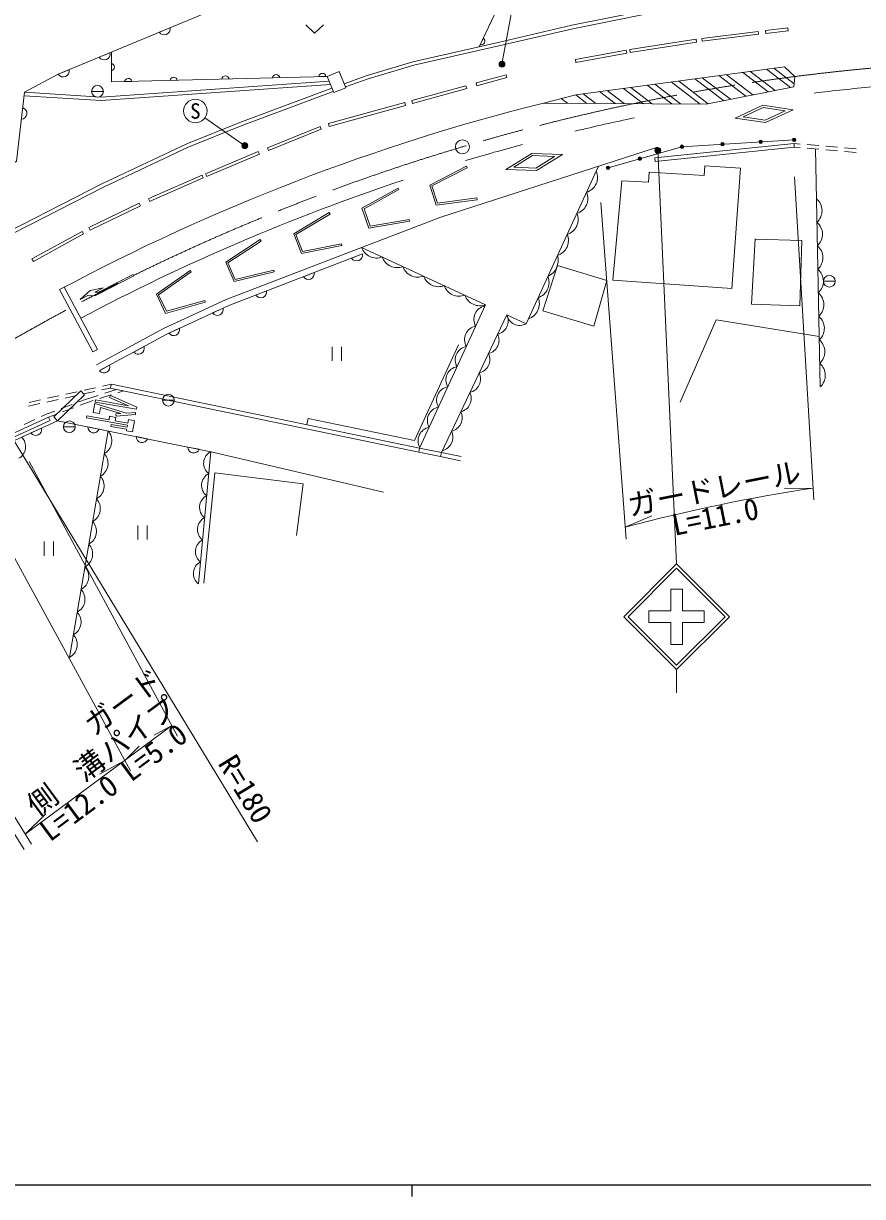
# Model space of a CAD drawing. Units: millimetres, scale not verified. Extents: x 40000 to 680000, y 20000 to 380000.
# Drawn here: x 134874 to 206468, y 204000 to 304073 of the extents above; entities that cross this region are included whole.
import ezdxf
from ezdxf.enums import TextEntityAlignment as Align

# ---------------------------------------------------------------- set-up
doc = ezdxf.new("R2010")
doc.units = ezdxf.units.MM
doc.header["$LTSCALE"] = 1000
doc.linetypes.add('CHAIN', pattern=[18.5, 12, -1.5, 3.5, -1.5])
for name, color, linetype, lineweight in [('M-BGD', 7, 'Continuous', 13), ('M-BMK', 2, 'CHAIN', 13), ('M-BMK-SRVR', 3, 'Continuous', 13), ('M-STR-HTXT', 7, 'Continuous', 13), ('M-STR-STRC', 7, 'Continuous', 13), ('M-TTL-BAND', 7, 'Continuous', 25)]:
    doc.layers.add(name, color=color, linetype=linetype, lineweight=lineweight)
doc.styles.add('ＭＳ ゴシック', font='')
doc.styles.get('ＭＳ ゴシック').set_extended_font_data('MS Gothic')

msp = doc.modelspace()

# ---------------------------------------------------------------- hatches: boundary and pattern name
at = {"layer": 'M-BGD'}
for points in [[(200478, 294144, -1), (200778, 294144, -1)], [(190908, 293559, -1), (191208, 293559, -1)], [(194369, 293770, -1), (194669, 293770, -1)], [(197627, 293969, -1), (197927, 293969, -1)], [(187322, 292532, -1), (187622, 292532, -1)], [(184613, 291714, -1), (184901, 291796, -1)]]:
    msp.add_hatch(color=256, dxfattribs=at).paths.add_polyline_path(points)
at = {"layer": 'M-STR-HTXT'}
for points in [[(175912, 300740, -1), (175497, 300460, -1)], [(153723, 293892, -0.41421), (154010, 293686, -0.41421), (153804, 293399, -1)], [(189217, 293365, -1), (188778, 293126, -1)]]:
    msp.add_hatch(color=256, dxfattribs=at).paths.add_polyline_path(points)

# ---------------------------------------------------------------- linework, layer by layer
at = {"layer": 'M-BGD'}
for p, q in [((147380, 303704), (146465, 303323)), ((174113, 302820), (173843, 302255)), ((142255, 301569), (141341, 301188)), ((142376, 300665), (142376, 300039)), ((138761, 300114), (137847, 299733)), ((147378, 299214), (148004, 299230)), ((151794, 299328), (152420, 299344)), ((156126, 299440), (156752, 299456)), ((160075, 299542), (160700, 299558)), ((140693, 298278), (141693, 298278)), ((143495, 299113), (144121, 299129)), ((200629, 293827), (188737, 292601)), ((200632, 293526), (188768, 292303)), ((200629, 293827), (201146, 293784)), ((200629, 293827), (200632, 293526)), ((200632, 293526), (201141, 293483)), ((201739, 293432), (202736, 293348)), ((201744, 293733), (202740, 293648)), ((202445, 293372), (202853, 273070)), ((203333, 293297), (204330, 293212)), ((203338, 293598), (204334, 293513)), ((204932, 293462), (205929, 293378)), ((188737, 292601), (188768, 292303)), ((204928, 293162), (205924, 293077)), ((163793, 284406), (162869, 284050)), ((159682, 282824), (158758, 282468)), ((155620, 281260), (154695, 280904)), ((203138, 282084), (204138, 282084)), ((151905, 279792), (151006, 279376)), ((148181, 278068), (147282, 277651)), ((145164, 276518), (144293, 276045)), ((161212, 276492), (161212, 275292)), ((162012, 276492), (162012, 275292)), ((171999, 276663), (168246, 268505)), ((142228, 274922), (141357, 274449)), ((141605, 273129), (142387, 273302)), ((142270, 272969), (142387, 273302)), ((168678, 267853), (142387, 273302)), ((136918, 272094), (137894, 272310)), ((138422, 272119), (139398, 272334)), ((138480, 272439), (139457, 272655)), ((139984, 272464), (140961, 272680)), ((140043, 272784), (141019, 273000)), ((140240, 272023), (141247, 272347)), ((141405, 272082), (142357, 272388)), ((141546, 272809), (142270, 272969)), ((141819, 272530), (142826, 272853)), ((168607, 267511), (142270, 272969)), ((142928, 272571), (143423, 272730)), ((135297, 271429), (136274, 271644)), ((135356, 271749), (136332, 271965)), ((136859, 271774), (137836, 271989)), ((138103, 271216), (139038, 271569)), ((138210, 270935), (139145, 271289)), ((139599, 271781), (140240, 272023)), ((139707, 271501), (140339, 271740)), ((140339, 271740), (140833, 271898)), ((146743, 271938), (147743, 271938)), ((134943, 269868), (135852, 270283)), ((136398, 270532), (136901, 270762)), ((136901, 270762), (137541, 271004)), ((137016, 270484), (137648, 270723)), ((137141, 270212), (137016, 270484)), ((159061, 269847), (159172, 270385)), ((168246, 268505), (159172, 270385)), ((136415, 269550), (135513, 269139)), ((138292, 269667), (139292, 269667)), ((138806, 249996), (142089, 269311)), ((141325, 269465), (140354, 269661)), ((145464, 268631), (144493, 268827)), ((149865, 267744), (148894, 267940)), ((150855, 267544), (149809, 256262)), ((168607, 267511), (168678, 267853)), ((168607, 267511), (170459, 267127)), ((168678, 267853), (170530, 267470)), ((170530, 267470), (170459, 267127)), ((170530, 267470), (172233, 267117)), ((170459, 267127), (172162, 266774)), ((144642, 261252), (144642, 260052)), ((145442, 261252), (145442, 260052)), ((136652, 259868), (136652, 258668)), ((137452, 259868), (137452, 258668))]:
    msp.add_line(p, q, dxfattribs=at)
for points in [[(134968, 298205), (137847, 299733), (158290, 308249), (160679, 308901), (163002, 308716), (175079, 304838)], [(162234, 298935), (164190, 299626), (168102, 300794), (175369, 302456), (181675, 303921), (191269, 305830), (199860, 307620), (201364, 307869)], [(162347, 298656), (164283, 299341), (168179, 300504), (175436, 302163), (181738, 303628), (191329, 305536), (199916, 307325), (201364, 307565)], [(173763, 302088), (175079, 304838), (174826, 306465)], [(158965, 303947), (159715, 303247), (160465, 303947)], [(142376, 301619), (142376, 299084), (160796, 299561)], [(127543, 282879), (141698, 290113), (148935, 293527), (153456, 295344), (161312, 298282)], [(127762, 283328), (141565, 290383), (148815, 293802), (153347, 295624), (161199, 298560)], [(134933, 297906), (141512, 297489), (161076, 298865)], [(134968, 298205), (141511, 297790), (160958, 299158)], [(124228, 285565), (134281, 292329), (134968, 298205)], [(141109, 274940), (146810, 278039), (152169, 280521), (164175, 285143), (170484, 287534), (188985, 293532)], [(184757, 291755), (191058, 293559), (200628, 294144)], [(170530, 267470), (176126, 279214), (177760, 278451), (183952, 291900)], [(197319, 285688), (196994, 280113), (201122, 279992), (201300, 285551), (197319, 285678)], [(141372, 274457), (147058, 277547), (152384, 280014), (163793, 284406)], [(163719, 284967), (174304, 280083), (168678, 267853)], [(190910, 271758), (193967, 278798), (202767, 277376)], [(119183, 260682), (126764, 265805), (137016, 270484)], [(119402, 260467), (126911, 265543), (137141, 270212)], [(119603, 260242), (127058, 265280), (137790, 270178)], [(137790, 270178), (151006, 267514), (165591, 264102)], [(150254, 256333), (151198, 265748), (158744, 264805), (158180, 260404)]]:
    msp.add_lwpolyline(points, dxfattribs=at)
for points in [[(160796, 299561), (161816, 299972), (162377, 298581), (161357, 298170)], [(185918, 290656), (185159, 282175), (195316, 281470), (196050, 291737), (193015, 291920), (192966, 291102), (188250, 291393), (188198, 290545)], [(180438, 283412), (179190, 279549), (183535, 278261), (184656, 282143)]]:
    msp.add_lwpolyline(points, close=True, dxfattribs=at)
for centre, radius in [((141193, 298278), 500), ((200628, 294144), 150), ((191058, 293559), 150), ((194519, 293770), 150), ((197777, 293969), 150), ((187472, 292532), 150), ((184757, 291755), 150), ((203638, 282084), 500), ((147243, 271938), 500), ((138792, 269667), 500)]:
    msp.add_circle(centre, radius, dxfattribs=at)
for centre, radius, start, end in [((146885, 303604), 505, 213.78637, 11.44456), ((173929, 302561), 318, 254.31347, 54.5312), ((141760, 301469), 505, 213.78637, 11.44456), ((142321, 300352), 318, 279.89113, 80.10887), ((138266, 300013), 505, 213.78637, 11.44456), ((143809, 299067), 318, 11.37313, 171.59087), ((147692, 299167), 318, 11.37313, 171.59087), ((152109, 299281), 318, 11.37313, 171.59087), ((156440, 299394), 318, 11.37313, 171.59087), ((160389, 299496), 318, 11.37313, 171.59087), ((134659, 296405), 505, 274.50147, 72.15966), ((182514, 290948), 1343, 287.83311, 22.72622), ((181687, 289151), 1343, 287.83311, 22.72622), ((201683, 288100), 1327, 312.03163, 50.27147), ((180859, 287354), 1343, 287.83311, 22.72622), ((201723, 286093), 1327, 312.03163, 50.27147), ((180032, 285557), 1343, 287.83311, 22.72622), ((163296, 284320), 505, 212.22611, 9.8843), ((164991, 285407), 1347, 199.06758, 291.39924), ((178984, 283862), 1518, 294.59883, 15.9605), ((201763, 284087), 1327, 312.03163, 50.27147), ((166756, 284593), 1347, 199.06758, 291.39924), ((168520, 283779), 1347, 199.06758, 291.39924), ((159185, 282737), 505, 212.22611, 9.8843), ((170284, 282965), 1347, 199.06758, 291.39924), ((178377, 281963), 1343, 287.83311, 22.72622), ((201804, 282081), 1327, 312.03163, 50.27147), ((155123, 281173), 505, 212.22611, 9.8843), ((172048, 282151), 1347, 199.06758, 291.39924), ((173813, 281337), 1347, 199.06758, 291.39924), ((177550, 280166), 1343, 287.83311, 22.72622), ((201844, 280075), 1327, 312.03163, 50.27147), ((151415, 279673), 505, 216.02332, 13.68151), ((174465, 278831), 1162, 100.4815, 210.11496), ((175060, 278707), 1181, 283.64219, 25.39634), ((177217, 279419), 1110, 190.67697, 299.26122), ((173671, 277105), 1162, 100.4815, 210.11496), ((201884, 278068), 1327, 312.03163, 50.27147), ((147691, 277948), 505, 216.02332, 13.68151), ((174272, 277054), 1181, 283.64219, 25.39634), ((144682, 276367), 505, 219.69664, 17.35483), ((172877, 275379), 1162, 100.4815, 210.11496), ((201925, 276062), 1327, 312.03163, 50.27147), ((173484, 275400), 1181, 283.64219, 25.39634), ((141746, 274771), 505, 219.69664, 17.35483), ((172083, 273653), 1162, 100.4815, 210.11496), ((172696, 273747), 1181, 283.64219, 25.39634), ((201965, 274056), 1327, 312.03163, 50.27147), ((171289, 271927), 1162, 100.4815, 210.11496), ((171908, 272093), 1181, 283.64219, 25.39634), ((170496, 270201), 1162, 100.4815, 210.11496), ((171120, 270439), 1181, 283.64219, 25.39634), ((135924, 269434), 505, 215.70304, 13.36123), ((140859, 269659), 505, 179.77487, 337.43306), ((141182, 268472), 1236, 297.92565, 42.78114), ((169702, 268475), 1162, 100.4815, 210.11496), ((170331, 268786), 1181, 283.64219, 25.39634), ((133924, 267976), 1135, 299.46997, 45.05601), ((144998, 268825), 505, 179.77487, 337.43306), ((140854, 266540), 1236, 297.92565, 42.78114), ((149399, 267938), 505, 179.77487, 337.43306), ((151364, 266549), 1118, 117.06243, 232.34419), ((140526, 264609), 1236, 297.92565, 42.78114), ((151190, 264669), 1118, 117.06243, 232.34419), ((140197, 262677), 1236, 297.92565, 42.78114), ((151015, 262788), 1118, 117.06243, 232.34419), ((139869, 260746), 1236, 297.92565, 42.78114), ((150841, 260908), 1118, 117.06243, 232.34419), ((139541, 258814), 1236, 297.92565, 42.78114), ((150667, 259027), 1118, 117.06243, 232.34419), ((139212, 256883), 1236, 297.92565, 42.78114), ((150492, 257147), 1118, 117.06243, 232.34419), ((138884, 254951), 1236, 297.92565, 42.78114), ((138556, 253020), 1236, 297.92565, 42.78114), ((138228, 251088), 1236, 297.92565, 42.78114)]:
    msp.add_arc(centre, radius, start, end, dxfattribs=at)
at = {"layer": 'M-BMK'}
msp.add_arc((223620, 121011), 180000, 94.67013, 121.27078, dxfattribs=at)
at = {"layer": 'M-BMK-SRVR'}
msp.add_circle((172326, 293548), 600, dxfattribs=at)
at = {"layer": 'M-STR-HTXT'}
for p, q in [((175704, 300600), (176850, 306799)), ((153764, 293646), (150363, 296031)), ((188998, 293246), (190607, 257965)), ((200655, 290996), (202313, 263426)), ((184126, 288807), (186299, 260091)), ((130185, 274861), (154842, 234262)), ((135371, 266696), (148026, 243283)), ((130716, 264699), (144014, 240321)), ((202253, 264428), (199798, 264402)), ((186222, 261105), (188484, 262061)), ((120227, 258810), (135551, 234071)), ((119397, 258181), (134938, 233619)), ((147545, 244172), (135023, 234924)), ((147545, 244172), (146034, 243353)), ((143530, 241207), (144757, 242410)), ((143530, 241207), (141372, 240038)), ((135023, 234924), (136775, 236643))]:
    msp.add_line(p, q, dxfattribs=at)
for centre in [(175704, 300600), (153764, 293646), (188998, 293246)]:
    msp.add_circle(centre, 250, dxfattribs=at)
msp.add_arc((223620, 121011), 145000, 98.47426, 104.94655, dxfattribs=at)
at = {"layer": 'M-STR-STRC'}
for p, q in [((192742, 302799), (197566, 303394)), ((197596, 303146), (197566, 303394)), ((198191, 303471), (200083, 303705)), ((198222, 303223), (198191, 303471)), ((198222, 303223), (200114, 303457)), ((200114, 303457), (200083, 303705)), ((186605, 301847), (192272, 302731)), ((186644, 301600), (192310, 302484)), ((192310, 302484), (192272, 302731)), ((192773, 302551), (192742, 302799)), ((192773, 302551), (197596, 303146)), ((181969, 300994), (186303, 301794)), ((182014, 300748), (186348, 301548)), ((186347, 301554), (186310, 301795)), ((186644, 301600), (186605, 301847)), ((182014, 300748), (181969, 300994)), ((182005, 297984), (199796, 300386)), ((198893, 300264), (200640, 298932)), ((173489, 298994), (176064, 299702)), ((173555, 298753), (176130, 299461)), ((176130, 299461), (176064, 299702)), ((192165, 299356), (194617, 297487)), ((192796, 299441), (195207, 297604)), ((194198, 299630), (196516, 297863)), ((194828, 299715), (197106, 297979)), ((196230, 299904), (198415, 298239)), ((196860, 299989), (199004, 298355)), ((198262, 300179), (200314, 298615)), ((168009, 297487), (172633, 298759)), ((168075, 297246), (172699, 298518)), ((172699, 298518), (172633, 298759)), ((173555, 298753), (173489, 298994)), ((184037, 298258), (185369, 297243)), ((184667, 298343), (186118, 297238)), ((186069, 298532), (187783, 297226)), ((186700, 298618), (188532, 297221)), ((188101, 298807), (190196, 297210)), ((188732, 298892), (190945, 297205)), ((190133, 299081), (192610, 297194)), ((190764, 299166), (193308, 297228)), ((160889, 295530), (167406, 297322)), ((167472, 297081), (167406, 297322)), ((168075, 297246), (168009, 297487)), ((179233, 297285), (182005, 297984)), ((180765, 297671), (181291, 297271)), ((182005, 297984), (182955, 297259)), ((182635, 298069), (183704, 297254)), ((160955, 295289), (167472, 297081)), ((155683, 293465), (160190, 295283)), ((160284, 295051), (160190, 295283)), ((160955, 295289), (160889, 295530)), ((155777, 293233), (160284, 295051)), ((155777, 293233), (155683, 293465)), ((155010, 292921), (154913, 293152)), ((150510, 291023), (150410, 291252)), ((150210, 290892), (150110, 291121)), ((140465, 286662), (144755, 288736)), ((140574, 286437), (144864, 288511)), ((144864, 288511), (144755, 288736)), ((145647, 288889), (145538, 289114)), ((135603, 283985), (139873, 286336)), ((139993, 286117), (139873, 286336)), ((140574, 286437), (140465, 286662)), ((135724, 283766), (139993, 286117)), ((135724, 283766), (135603, 283985)), ((137961, 281366), (140807, 276057)), ((138358, 281578), (141203, 276269)), ((140807, 276057), (141203, 276269)), ((137477, 270502), (139784, 272727)), ((137790, 270178), (140096, 272403)), ((139784, 272727), (140096, 272403)), ((137790, 270178), (137477, 270502)), ((186107, 253465), (190607, 257965)), ((186461, 253465), (190607, 257612)), ((195108, 253465), (190607, 257965)), ((194754, 253465), (190607, 257612)), ((190109, 255825), (190108, 253965)), ((190109, 255825), (191109, 255825)), ((191109, 255825), (191108, 253965)), ((186107, 253465), (190607, 248965)), ((186461, 253465), (190607, 249318)), ((188248, 253965), (190108, 253965)), ((188248, 253965), (188248, 252965)), ((190607, 249318), (194754, 253465)), ((190608, 248965), (195108, 253465)), ((191108, 253965), (192968, 253965)), ((192968, 253965), (192968, 252965)), ((188248, 252965), (190108, 252965)), ((190108, 252965), (190107, 251105)), ((191108, 252965), (191107, 251105)), ((191108, 252965), (192968, 252965)), ((190107, 251105), (191107, 251105)), ((190608, 248965), (190608, 246965))]:
    msp.add_line(p, q, dxfattribs=at)
for points in [[(179233, 297285), (193119, 297190), (200613, 298674), (200703, 299546), (199796, 300386)], [(150410, 291252), (150548, 291312), (154913, 293152)], [(150510, 291023), (150647, 291082), (155010, 292921)], [(145538, 289114), (145842, 289262), (150110, 291121)], [(145647, 288889), (145947, 289034), (150210, 290892)], [(141348, 281191), (144234, 282670), (144302, 282537), (141200, 280947)], [(140428, 280888), (139716, 280523), (140558, 281292), (141674, 281527), (140962, 281162)]]:
    msp.add_lwpolyline(points, dxfattribs=at)
for points in [[(198177, 295611), (200545, 296709), (197963, 297096), (195596, 295997)], [(198149, 295809), (199856, 296610), (197992, 296898), (196285, 296096)], [(178641, 291537), (180869, 292899), (178260, 292988), (176033, 291627)], [(178591, 291731), (180195, 292722), (178311, 292795), (176706, 291804)], [(173578, 289039), (170084, 288566), (169543, 290283), (172676, 291900), (172745, 291767), (169724, 290207), (170189, 288732), (173558, 289187)], [(167821, 287198), (164343, 286622), (163751, 288322), (166835, 290031), (166907, 289900), (163934, 288252), (164443, 286790), (167797, 287346)], [(162046, 285136), (158588, 284448), (157942, 286128), (160968, 287936), (161045, 287807), (158127, 286064), (158683, 284620), (162017, 285283)], [(156275, 282890), (152852, 282047), (152130, 283696), (155073, 285638), (155156, 285513), (152318, 283641), (152939, 282223), (156240, 283035)], [(150389, 280302), (146996, 279344), (146219, 280968), (149095, 283008), (149182, 282886), (146409, 280919), (147076, 279523), (150348, 280446)], [(142299, 272340), (142225, 272176), (143827, 271461), (141013, 271958), (140981, 271780), (144527, 271155), (144558, 271332)], [(140825, 270894), (140961, 271662), (143677, 270828), (144434, 270881), (144447, 270701), (142781, 270586), (142769, 270765), (143177, 270793), (141449, 271324), (141357, 270800)], [(142761, 270467), (142229, 270561), (142177, 270266), (140286, 270599), (140255, 270422), (143741, 269807), (143710, 269630), (142350, 269869), (142319, 269692), (143678, 269453), (143657, 269334), (144189, 269241), (144356, 270186), (143824, 270280), (143772, 269984), (142708, 270172)], [(188248, 253965), (190108, 253965), (190109, 255825), (191109, 255825), (191108, 253965), (192968, 253965), (192968, 252965), (191108, 252965), (191107, 251105), (190107, 251105), (190108, 252965), (188248, 252965)]]:
    msp.add_lwpolyline(points, close=True, dxfattribs=at)
msp.add_circle((149544, 296605), 1000, dxfattribs=at)
for centre, radius, start, end in [((223620, 121011), 178400, 95.2612, 96.84728), ((222918, 122560), 180102, 104.03731, 118.14567), ((223620, 121011), 178800, 101.817, 103.48353), ((223620, 121011), 178800, 104.96607, 106.57887), ((223620, 121011), 178800, 108.36551, 117.96501), ((140744, 281837), 1000, 251.56309, 297.13608), ((141120, 281636), 500, 251.56309, 297.13608)]:
    msp.add_arc(centre, radius, start, end, dxfattribs=at)
at = {"layer": 'M-TTL-BAND'}
for p, q in [((40000, 205000), (579000, 205000)), ((168000, 205000), (168000, 204000))]:
    msp.add_line(p, q, dxfattribs=at)

# ---------------------------------------------------------------- texts
at = {"layer": 'M-STR-HTXT', "style": 'ＭＳ ゴシック'}
for s, rotation, p in [('ガードレール', 11.346, (194092, 262972)), ('ガード', 36.445, (144247, 245013)), ('パイプ', 36.445, (145507, 242667)), ('側\u3000溝', 36.445, (139367, 238132))]:
    msp.add_text(s, height=1833, rotation=rotation, dxfattribs=at).set_placement(p, align=Align.BOTTOM_CENTER)
for s, rotation, p in [('L=11.0', 11.346, (193722, 262895)), ('L=5.0', 36.445, (145461, 242633)), ('L=12.0', 36.445, (139048, 237897))]:
    msp.add_text(s, height=1833, rotation=rotation, dxfattribs=at).set_placement(p, align=Align.TOP_CENTER)
msp.add_text('R=180', height=1833, rotation=301.271, dxfattribs=at).set_placement((150949, 240672), align=Align.BOTTOM_LEFT)
at = {"layer": 'M-STR-STRC', "style": 'ＭＳ ゴシック'}
msp.add_text('S', height=1320, dxfattribs=at).set_placement((149544, 296605), align=Align.MIDDLE_CENTER)

doc.saveas('drawing.dxf')
